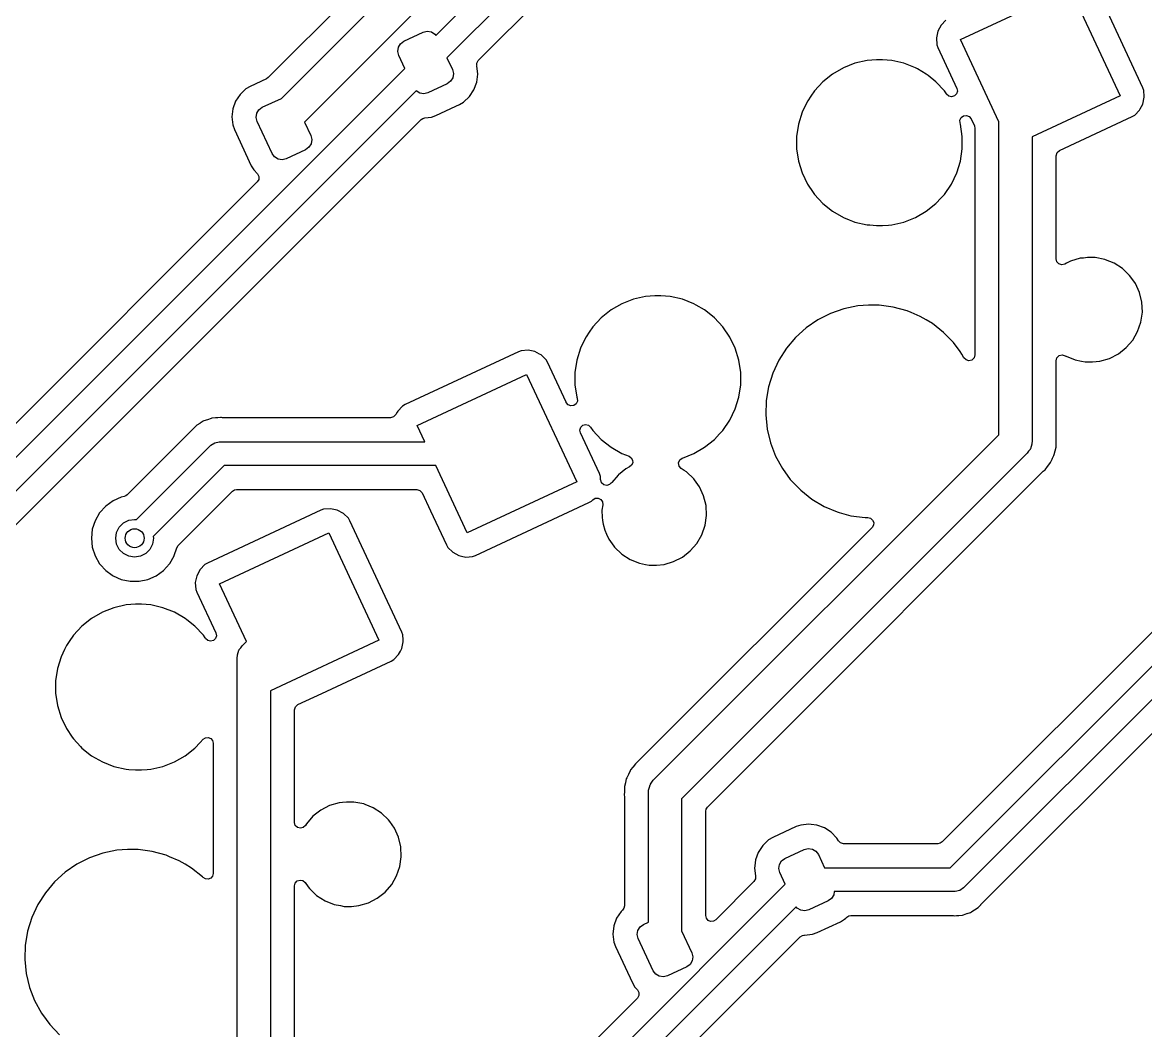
# Model space of a CAD drawing. Extents: x 15 to 269, y -160 to -43.
# Drawn here: x 173.06 to 196.79, y -102.58 to -81.28 of the extents above; entities that cross this region are included whole.
import ezdxf

# ---------------------------------------------------------------- set-up
doc = ezdxf.new("R2010")
doc.units = 0
doc.layers.add('BLACK', color=7, linetype='CONTINUOUS')

msp = doc.modelspace()

# ---------------------------------------------------------------- linework, layer by layer
at = {"layer": 'BLACK', "linetype": 'CONTINUOUS'}
for p, q in [((181.794, -81.5548), (191.11, -72.2389)), ((191.39, -72.6657), (182.027, -82.0294)), ((184.765, -75.9309), (178.25, -82.4465)), ((178.53, -82.885), (185.31, -76.1052)), ((185.907, -76.4976), (179.018, -83.3867)), ((182.69, -82.085), (186.095, -78.68)), ((196.729, -82.6594), (195.631, -80.3054)), ((192.88, -81.6421), (195.191, -80.5644)), ((195.191, -80.5644), (196.247, -82.8302)), ((192.466, -81.3375), (192.397, -81.4664)), ((192.569, -81.2333), (192.466, -81.3375)), ((181.118, -81.6782), (181.526, -81.488)), ((181.526, -81.488), (181.611, -81.4672)), ((181.611, -81.4672), (181.698, -81.4805)), ((181.698, -81.4805), (181.773, -81.526)), ((181.773, -81.526), (181.794, -81.5548)), ((192.397, -81.4664), (192.367, -81.6095)), ((192.367, -81.6095), (192.379, -81.7553)), ((180.988, -81.8919), (181.002, -81.8052)), ((181.002, -81.8052), (181.047, -81.7301)), ((181.047, -81.7301), (181.118, -81.6782)), ((192.379, -81.7553), (192.398, -81.8129)), ((192.398, -81.8129), (192.8, -82.6745)), ((193.69, -83.3795), (192.88, -81.6421)), ((181.009, -81.9772), (180.988, -81.8919)), ((181.138, -82.2539), (181.009, -81.9772)), ((182.027, -82.0294), (182.142, -82.2766)), ((182.657, -82.1449), (182.69, -82.085)), ((190.903, -82.0852), (190.648, -82.1435)), ((191.1, -82.0705), (190.903, -82.0852)), ((191.231, -82.0705), (191.1, -82.0705)), ((191.1, -82.0705), (191.1, -82.0705)), ((191.427, -82.0852), (191.231, -82.0705)), ((191.231, -82.0705), (191.231, -82.0705)), ((191.682, -82.1435), (191.427, -82.0852)), ((169.958, -93.4341), (181.138, -82.2539)), ((182.142, -82.2766), (182.163, -82.3619)), ((182.655, -82.1879), (182.659, -82.1874)), ((182.657, -82.2014), (182.655, -82.1879)), ((182.659, -82.1874), (182.657, -82.1449)), ((182.677, -82.3717), (182.657, -82.2014)), ((182.657, -82.2014), (182.657, -82.2014)), ((190.403, -82.2394), (190.176, -82.3706)), ((190.648, -82.1435), (190.403, -82.2394)), ((191.927, -82.2394), (191.682, -82.1435)), ((191.966, -82.2619), (191.927, -82.2394)), ((191.927, -82.2394), (191.927, -82.2394)), ((191.927, -82.2394), (191.927, -82.2394)), ((192.154, -82.3706), (191.966, -82.2619)), ((178.214, -82.4712), (177.868, -82.6326)), ((178.25, -82.4465), (178.214, -82.4712)), ((182.104, -82.5237), (182.033, -82.5756)), ((182.149, -82.4486), (182.104, -82.5237)), ((182.163, -82.3619), (182.149, -82.4486)), ((182.598, -82.7031), (182.657, -82.542)), ((182.657, -82.542), (182.677, -82.3717)), ((189.971, -82.5342), (189.793, -82.7265)), ((190.176, -82.3706), (189.971, -82.5342)), ((192.194, -82.4029), (192.154, -82.3706)), ((192.359, -82.5342), (192.194, -82.4029)), ((192.537, -82.7265), (192.359, -82.5342)), ((192.359, -82.5342), (192.359, -82.5342)), ((192.359, -82.5342), (192.359, -82.5342)), ((181.375, -82.7239), (170.239, -93.8608)), ((177.657, -82.8021), (177.562, -82.9453)), ((177.781, -82.6844), (177.657, -82.8021)), ((177.868, -82.6326), (177.781, -82.6844)), ((181.378, -82.7277), (181.375, -82.7239)), ((181.453, -82.7733), (181.378, -82.7277)), ((181.54, -82.7866), (181.453, -82.7733)), ((181.625, -82.7658), (181.54, -82.7866)), ((182.033, -82.5756), (181.625, -82.7658)), ((182.504, -82.8464), (182.598, -82.7031)), ((189.793, -82.7265), (189.717, -82.8372)), ((192.582, -82.7925), (192.537, -82.7265)), ((192.537, -82.7265), (192.537, -82.7265)), ((192.537, -82.7265), (192.537, -82.7265)), ((192.585, -82.7968), (192.582, -82.7925)), ((192.631, -82.8372), (192.585, -82.7968)), ((192.793, -82.7925), (192.749, -82.8347)), ((192.812, -82.7344), (192.793, -82.7925)), ((192.8, -82.6745), (192.812, -82.7344)), ((196.749, -82.717), (196.729, -82.6594)), ((196.759, -82.8464), (196.749, -82.717)), ((177.562, -82.9453), (177.504, -83.1064)), ((178.127, -83.0728), (178.53, -82.885)), ((182.215, -83.0517), (182.292, -83.0158)), ((182.292, -83.0158), (182.293, -83.0152)), ((182.293, -83.0152), (182.379, -82.964)), ((182.379, -82.964), (182.504, -82.8464)), ((189.644, -82.9453), (189.531, -83.1796)), ((189.645, -82.9433), (189.644, -82.9453)), ((189.65, -82.9355), (189.645, -82.9433)), ((189.717, -82.8372), (189.65, -82.9355)), ((192.69, -82.8509), (192.631, -82.8372)), ((192.749, -82.8347), (192.69, -82.8509)), ((196.247, -82.8302), (194.39, -83.6963)), ((196.676, -83.1064), (196.73, -83.0059)), ((196.73, -83.0059), (196.76, -82.8628)), ((196.76, -82.8628), (196.759, -82.8464)), ((177.504, -83.1064), (177.484, -83.2768)), ((177.484, -83.2768), (177.504, -83.4471)), ((177.998, -83.2866), (178.011, -83.1998)), ((178.011, -83.1998), (178.057, -83.1247)), ((178.057, -83.1247), (178.127, -83.0728)), ((181.7, -83.2804), (181.796, -83.2473)), ((181.796, -83.2473), (182.215, -83.0517)), ((189.531, -83.1796), (189.454, -83.4303)), ((192.893, -83.289), (192.943, -83.2534)), ((192.943, -83.2534), (193.004, -83.2462)), ((193.004, -83.2462), (193.061, -83.2692)), ((193.061, -83.2692), (193.1, -83.3167)), ((195.407, -83.7833), (196.506, -83.2705)), ((196.506, -83.2705), (196.559, -83.239)), ((196.559, -83.239), (196.661, -83.1348)), ((196.661, -83.1348), (196.676, -83.1064)), ((172.638, -92.18), (181.486, -83.3324)), ((177.504, -83.4471), (177.537, -83.5425)), ((178.018, -83.3718), (177.998, -83.2866)), ((178.335, -84.0516), (178.018, -83.3718)), ((179.018, -83.3867), (179.151, -83.6712)), ((181.486, -83.3324), (181.52, -83.3085)), ((181.52, -83.3085), (181.559, -83.2969)), ((181.559, -83.2969), (181.7, -83.2804)), ((189.454, -83.4303), (189.415, -83.6898)), ((192.866, -83.3443), (192.893, -83.289)), ((192.869, -83.4057), (192.866, -83.3443)), ((192.876, -83.4303), (192.869, -83.4057)), ((192.916, -83.6898), (192.876, -83.4303)), ((193.1, -83.3167), (193.17, -83.4673)), ((193.17, -83.4673), (193.181, -83.5197)), ((193.69, -89.9917), (193.69, -83.3795)), ((177.537, -83.5425), (177.895, -84.3108)), ((179.151, -83.6712), (179.172, -83.7565)), ((189.415, -83.6898), (189.415, -83.9521)), ((192.916, -83.9521), (192.916, -83.6898)), ((193.181, -83.5197), (193.181, -88.3067)), ((194.39, -83.6963), (194.39, -90.1367)), ((179.042, -83.9702), (178.634, -84.1604)), ((179.113, -83.9183), (179.042, -83.9702)), ((179.159, -83.8433), (179.113, -83.9183)), ((179.172, -83.7565), (179.159, -83.8433)), ((189.415, -83.9521), (189.454, -84.2116)), ((192.876, -84.2116), (192.916, -83.9521)), ((194.918, -84.0327), (194.97, -83.9869)), ((194.97, -83.9869), (195.407, -83.7833)), ((178.387, -84.1224), (178.335, -84.0516)), ((178.462, -84.1679), (178.387, -84.1224)), ((178.549, -84.1813), (178.462, -84.1679)), ((178.634, -84.1604), (178.549, -84.1813)), ((189.454, -84.2116), (189.531, -84.4623)), ((192.799, -84.4623), (192.876, -84.2116)), ((194.898, -84.0993), (194.918, -84.0327)), ((194.898, -86.2778), (194.898, -84.0993)), ((177.895, -84.3108), (177.947, -84.3975)), ((177.947, -84.3975), (178.024, -84.479)), ((189.531, -84.4623), (189.645, -84.6987)), ((192.685, -84.6987), (192.799, -84.4623)), ((178.021, -84.6517), (169.784, -92.8892)), ((178.053, -84.5973), (178.021, -84.6517)), ((178.024, -84.479), (178.054, -84.5343)), ((178.054, -84.5343), (178.053, -84.5973)), ((189.645, -84.6987), (189.766, -84.8762)), ((192.537, -84.9154), (192.685, -84.6987)), ((189.766, -84.8762), (189.793, -84.9154)), ((189.793, -84.9154), (189.971, -85.1078)), ((192.468, -84.9902), (192.537, -84.9154)), ((192.537, -84.9154), (192.537, -84.9154)), ((192.537, -84.9154), (192.537, -84.9154)), ((189.971, -85.1078), (189.971, -85.1078)), ((189.971, -85.1078), (190.176, -85.2713)), ((192.154, -85.2713), (192.359, -85.1078)), ((192.359, -85.1078), (192.468, -84.9902)), ((190.176, -85.2713), (190.403, -85.4025)), ((190.403, -85.4025), (190.528, -85.4513)), ((191.682, -85.4984), (191.927, -85.4025)), ((191.927, -85.4025), (192.154, -85.2713)), ((190.528, -85.4513), (190.593, -85.4769)), ((190.593, -85.4769), (190.648, -85.4984)), ((190.648, -85.4984), (190.903, -85.5568)), ((190.903, -85.5568), (190.959, -85.561)), ((190.959, -85.561), (191.1, -85.5715)), ((191.1, -85.5715), (191.1, -85.5715)), ((191.1, -85.5715), (191.231, -85.5715)), ((191.231, -85.5715), (191.353, -85.5623)), ((191.231, -85.5715), (191.231, -85.5715)), ((191.353, -85.5623), (191.427, -85.5568)), ((191.427, -85.5568), (191.682, -85.4984)), ((194.914, -86.3385), (194.898, -86.2778)), ((194.958, -86.3837), (194.914, -86.3385)), ((195.203, -86.3244), (195.12, -86.3671)), ((195.405, -86.2651), (195.203, -86.3244)), ((195.474, -86.2585), (195.405, -86.2651)), ((195.561, -86.2502), (195.474, -86.2585)), ((195.719, -86.2502), (195.561, -86.2502)), ((195.926, -86.29), (195.719, -86.2502)), ((195.719, -86.2502), (195.719, -86.2502)), ((195.94, -86.2958), (195.926, -86.29)), ((195.926, -86.29), (195.926, -86.29)), ((195.926, -86.29), (195.926, -86.29)), ((196.121, -86.3681), (195.94, -86.2958)), ((195.018, -86.4017), (194.958, -86.3837)), ((195.079, -86.388), (195.018, -86.4017)), ((195.082, -86.3867), (195.079, -86.388)), ((195.12, -86.3671), (195.082, -86.3867)), ((196.298, -86.4819), (196.121, -86.3681)), ((196.45, -86.627), (196.298, -86.4819)), ((196.298, -86.4819), (196.298, -86.4819)), ((196.298, -86.4819), (196.298, -86.4819)), ((196.478, -86.6664), (196.45, -86.627)), ((196.572, -86.7983), (196.478, -86.6664)), ((196.659, -86.9897), (196.572, -86.7983)), ((196.572, -86.7983), (196.572, -86.7983)), ((196.572, -86.7983), (196.572, -86.7983)), ((186.222, -87.0708), (185.966, -87.1292)), ((186.418, -87.0561), (186.222, -87.0708)), ((186.549, -87.0561), (186.418, -87.0561)), ((186.418, -87.0561), (186.418, -87.0561)), ((186.745, -87.0708), (186.549, -87.0561)), ((186.549, -87.0561), (186.549, -87.0561)), ((187.001, -87.1292), (186.745, -87.0708)), ((196.709, -87.1941), (196.659, -86.9897)), ((185.722, -87.225), (185.495, -87.3562)), ((185.966, -87.1292), (185.722, -87.225)), ((187.245, -87.225), (187.001, -87.1292)), ((187.295, -87.2541), (187.245, -87.225)), ((187.245, -87.225), (187.245, -87.225)), ((187.245, -87.225), (187.245, -87.225)), ((187.472, -87.3562), (187.295, -87.2541)), ((190.71, -87.2691), (190.416, -87.329)), ((190.935, -87.2541), (190.71, -87.2691)), ((191.16, -87.2541), (190.935, -87.2541)), ((190.935, -87.2541), (190.935, -87.2541)), ((191.458, -87.2941), (191.16, -87.2541)), ((191.748, -87.3735), (191.458, -87.2941)), ((191.458, -87.2941), (191.458, -87.2941)), ((191.458, -87.2941), (191.458, -87.2941)), ((192.661, -99.1421), (204.508, -87.295)), ((196.719, -87.4042), (196.709, -87.1941)), ((185.289, -87.5198), (185.111, -87.7121)), ((185.495, -87.3562), (185.289, -87.5198)), ((187.495, -87.3741), (187.472, -87.3562)), ((187.677, -87.5198), (187.495, -87.3741)), ((187.856, -87.7121), (187.677, -87.5198)), ((187.677, -87.5198), (187.677, -87.5198)), ((187.677, -87.5198), (187.677, -87.5198)), ((190.132, -87.4275), (189.864, -87.563)), ((190.416, -87.329), (190.132, -87.4275)), ((191.835, -87.4104), (191.748, -87.3735)), ((192.024, -87.4908), (191.835, -87.4104)), ((192.149, -87.5644), (192.024, -87.4908)), ((196.689, -87.6124), (196.719, -87.4042)), ((185.111, -87.7121), (185.032, -87.8275)), ((188.004, -87.9289), (187.856, -87.7121)), ((187.856, -87.7121), (187.856, -87.7121)), ((187.856, -87.7121), (187.856, -87.7121)), ((189.616, -87.7331), (189.393, -87.9347)), ((189.864, -87.563), (189.616, -87.7331)), ((192.283, -87.6439), (192.149, -87.5644)), ((192.518, -87.8292), (192.283, -87.6439)), ((204.741, -87.7696), (192.942, -99.5688)), ((196.62, -87.8112), (196.689, -87.6124)), ((184.963, -87.9289), (184.849, -88.1653)), ((184.968, -87.9216), (184.963, -87.9289)), ((185.032, -87.8275), (184.968, -87.9216)), ((188.117, -88.1653), (188.004, -87.9289)), ((189.393, -87.9347), (189.199, -88.1641)), ((192.519, -87.8302), (192.518, -87.8292)), ((192.728, -88.0462), (192.519, -87.8302)), ((196.377, -88.1523), (196.515, -87.9933)), ((196.515, -87.9933), (196.62, -87.8112)), ((183.541, -88.2383), (181.142, -89.3571)), ((183.599, -88.2186), (183.541, -88.2383)), ((183.745, -88.207), (183.599, -88.2186)), ((183.888, -88.237), (183.745, -88.207)), ((183.983, -88.2881), (183.888, -88.237)), ((183.888, -88.237), (183.888, -88.237)), ((183.888, -88.237), (183.888, -88.237)), ((184.849, -88.1653), (184.772, -88.416)), ((188.195, -88.416), (188.117, -88.1653)), ((189.199, -88.1641), (189.037, -88.4174)), ((192.867, -88.2352), (192.728, -88.0462)), ((192.906, -88.2881), (192.867, -88.2352)), ((196.212, -88.2823), (196.377, -88.1523)), ((184.017, -88.306), (183.983, -88.2881)), ((184.118, -88.406), (184.017, -88.306)), ((184.121, -88.4086), (184.118, -88.406)), ((184.152, -88.4607), (184.121, -88.4086)), ((184.545, -89.3022), (184.152, -88.4607)), ((184.772, -88.416), (184.733, -88.6754)), ((188.234, -88.6754), (188.195, -88.416)), ((189.037, -88.4174), (188.911, -88.69)), ((192.949, -88.3663), (192.906, -88.2881)), ((192.994, -88.4129), (192.949, -88.3663)), ((193.056, -88.4307), (192.994, -88.4129)), ((193.119, -88.4146), (193.056, -88.4307)), ((193.165, -88.3691), (193.119, -88.4146)), ((193.181, -88.3067), (193.165, -88.3691)), ((193.31, -99.9193), (204.822, -88.4076)), ((194.898, -88.4281), (194.916, -88.3648)), ((194.898, -90.0433), (194.898, -88.4281)), ((194.916, -88.3648), (194.963, -88.3193)), ((194.963, -88.3193), (195.027, -88.3042)), ((195.027, -88.3042), (195.09, -88.3238)), ((195.09, -88.3238), (195.106, -88.3341)), ((195.106, -88.3341), (195.107, -88.335)), ((195.107, -88.335), (195.302, -88.4131)), ((195.302, -88.4131), (195.431, -88.438)), ((195.431, -88.438), (195.509, -88.453)), ((195.509, -88.453), (195.509, -88.453)), ((195.509, -88.453), (195.666, -88.453)), ((195.666, -88.453), (195.823, -88.438)), ((195.666, -88.453), (195.666, -88.453)), ((195.823, -88.438), (196.025, -88.3787)), ((196.025, -88.3787), (196.212, -88.2823)), ((181.401, -89.7974), (183.712, -88.7197)), ((183.712, -88.7197), (184.769, -90.9855)), ((184.733, -88.6754), (184.733, -88.9378)), ((188.234, -88.9378), (188.234, -88.6754)), ((188.911, -88.69), (188.822, -88.977)), ((184.733, -88.9378), (184.772, -89.1972)), ((188.195, -89.1972), (188.234, -88.9378)), ((184.772, -89.1972), (184.78, -89.2219)), ((188.117, -89.4479), (188.195, -89.1972)), ((188.822, -88.977), (188.773, -89.2658)), ((181.09, -89.3886), (180.987, -89.4928)), ((181.142, -89.3571), (181.09, -89.3886)), ((184.549, -89.3109), (184.545, -89.3022)), ((184.588, -89.3584), (184.549, -89.3109)), ((184.645, -89.3814), (184.588, -89.3584)), ((184.706, -89.3742), (184.645, -89.3814)), ((184.756, -89.3386), (184.706, -89.3742)), ((184.783, -89.2833), (184.756, -89.3386)), ((184.78, -89.2219), (184.783, -89.2833)), ((188.004, -89.6843), (188.117, -89.4479)), ((188.772, -89.2733), (188.762, -89.5694)), ((188.773, -89.2658), (188.772, -89.2733)), ((176.968, -89.6755), (176.895, -89.6997)), ((176.971, -89.6743), (176.968, -89.6755)), ((177.044, -89.6479), (176.971, -89.6743)), ((177.063, -89.6436), (177.044, -89.6479)), ((177.14, -89.6369), (177.063, -89.6436)), ((177.143, -89.6366), (177.14, -89.6369)), ((177.174, -89.6329), (177.143, -89.6366)), ((177.18, -89.6329), (177.174, -89.6329)), ((177.191, -89.6325), (177.18, -89.6329)), ((177.241, -89.6281), (177.191, -89.6325)), ((177.246, -89.6289), (177.241, -89.6281)), ((177.241, -89.6281), (177.241, -89.6281)), ((177.265, -89.6316), (177.246, -89.6289)), ((177.283, -89.6329), (177.265, -89.6316)), ((180.838, -89.6329), (177.283, -89.6329)), ((180.902, -89.6153), (180.838, -89.6329)), ((180.947, -89.5675), (180.902, -89.6153)), ((180.973, -89.5189), (180.947, -89.5675)), ((180.987, -89.4928), (180.973, -89.5189)), ((187.856, -89.9011), (188.004, -89.6843)), ((188.762, -89.5694), (188.762, -89.5736)), ((188.762, -89.5736), (188.792, -89.8726)), ((176.673, -89.8642), (175.273, -91.2641)), ((176.676, -89.8616), (176.673, -89.8642)), ((176.728, -89.8056), (176.676, -89.8616)), ((176.744, -89.793), (176.728, -89.8056)), ((176.809, -89.7526), (176.744, -89.793)), ((176.812, -89.7507), (176.809, -89.7526)), ((176.877, -89.7084), (176.812, -89.7507)), ((176.895, -89.6997), (176.877, -89.7084)), ((181.561, -90.1414), (181.401, -89.7974)), ((184.837, -89.8932), (184.855, -89.8351)), ((184.848, -89.953), (184.837, -89.8932)), ((184.855, -89.8351), (184.899, -89.7929)), ((184.899, -89.7929), (184.958, -89.7767)), ((184.958, -89.7767), (185.017, -89.7904)), ((185.017, -89.7904), (185.063, -89.8308)), ((185.063, -89.8308), (185.111, -89.9011)), ((185.111, -89.9011), (185.289, -90.0934)), ((187.786, -89.9761), (187.856, -89.9011)), ((187.856, -89.9011), (187.856, -89.9011)), ((187.856, -89.9011), (187.856, -89.9011)), ((188.792, -89.8726), (188.861, -90.1649)), ((201.384, -89.7001), (192.487, -98.5972)), ((177.042, -90.2146), (177.123, -90.1605)), ((177.123, -90.1605), (177.219, -90.1414)), ((177.123, -90.1605), (177.123, -90.1605)), ((177.219, -90.1414), (177.219, -90.1414)), ((177.219, -90.1414), (181.561, -90.1414)), ((185.25, -90.8147), (184.848, -89.953)), ((185.289, -90.0934), (185.289, -90.0934)), ((185.289, -90.0934), (185.495, -90.257)), ((186.388, -97.2935), (193.69, -89.9917)), ((187.472, -90.257), (187.677, -90.0934)), ((187.677, -90.0934), (187.786, -89.9761)), ((194.39, -90.1367), (194.387, -90.1727)), ((194.901, -90.0666), (194.898, -90.0433)), ((194.898, -90.15), (194.899, -90.1466)), ((194.898, -90.2301), (194.898, -90.15)), ((194.899, -90.1167), (194.901, -90.0666)), ((194.899, -90.1466), (194.899, -90.1167)), ((194.901, -90.0666), (194.901, -90.0666)), ((194.901, -90.0666), (194.901, -90.0666)), ((175.47, -91.7863), (177.042, -90.2147)), ((177.042, -90.2147), (177.042, -90.2146)), ((185.495, -90.257), (185.722, -90.3882)), ((185.722, -90.3882), (185.875, -90.4483)), ((194.287, -90.3842), (186.986, -97.686)), ((187.001, -90.484), (187.245, -90.3882)), ((187.245, -90.3882), (187.472, -90.257)), ((188.861, -90.1649), (188.969, -90.4453)), ((194.317, -90.3431), (194.287, -90.3842)), ((194.348, -90.3033), (194.317, -90.3431)), ((194.35, -90.2963), (194.348, -90.3033)), ((194.354, -90.2904), (194.35, -90.2963)), ((194.369, -90.242), (194.354, -90.2904)), ((194.385, -90.1943), (194.369, -90.242)), ((194.386, -90.1842), (194.385, -90.1943)), ((194.387, -90.18), (194.386, -90.1842)), ((194.387, -90.1727), (194.387, -90.18)), ((194.858, -90.4124), (194.876, -90.3342)), ((194.876, -90.331), (194.896, -90.2533)), ((194.876, -90.3342), (194.876, -90.331)), ((194.896, -90.2532), (194.898, -90.2301)), ((194.896, -90.2533), (194.896, -90.2532)), ((194.896, -90.2533), (194.896, -90.2533)), ((185.875, -90.4483), (185.921, -90.4803)), ((185.921, -90.4803), (185.949, -90.5294)), ((185.952, -90.5857), (185.929, -90.6374)), ((185.949, -90.5294), (185.952, -90.5857)), ((186.922, -90.5875), (186.947, -90.5249)), ((186.934, -90.6537), (186.922, -90.5875)), ((186.947, -90.5249), (187, -90.4843)), ((187, -90.4843), (187.001, -90.484)), ((187.001, -90.484), (187.001, -90.484)), ((188.969, -90.4453), (189.114, -90.7088)), ((194.717, -90.6642), (194.768, -90.6018)), ((194.768, -90.6017), (194.78, -90.5819)), ((194.768, -90.6018), (194.768, -90.6017)), ((194.768, -90.6018), (194.768, -90.6018)), ((194.78, -90.5819), (194.814, -90.5092)), ((194.78, -90.5819), (194.78, -90.5819)), ((194.78, -90.5819), (194.78, -90.5819)), ((194.814, -90.5092), (194.815, -90.5062)), ((194.815, -90.5062), (194.823, -90.4906)), ((194.823, -90.4906), (194.851, -90.4345)), ((194.851, -90.4344), (194.858, -90.4125)), ((194.851, -90.4345), (194.851, -90.4344)), ((194.851, -90.4345), (194.851, -90.4345)), ((194.858, -90.4125), (194.858, -90.4124)), ((194.858, -90.4124), (194.858, -90.4124)), ((177.322, -90.6414), (175.824, -92.1399)), ((181.795, -90.6414), (177.322, -90.6414)), ((182.457, -92.0631), (181.795, -90.6414)), ((185.27, -90.8723), (185.25, -90.8147)), ((185.275, -90.9434), (185.27, -90.8723)), ((185.642, -90.8446), (185.509, -90.9986)), ((185.649, -90.8395), (185.642, -90.8446)), ((185.808, -90.7146), (185.649, -90.8395)), ((185.887, -90.6739), (185.808, -90.7146)), ((185.929, -90.6374), (185.887, -90.6739)), ((186.978, -90.7041), (186.934, -90.6537)), ((187.041, -90.7446), (186.978, -90.7041)), ((187.09, -90.7757), (187.041, -90.7446)), ((187.242, -90.9208), (187.09, -90.7757)), ((188.707, -96.684), (194.619, -90.772)), ((189.114, -90.7088), (189.281, -90.9352)), ((194.619, -90.772), (194.626, -90.7652)), ((194.626, -90.7652), (194.667, -90.7305)), ((194.667, -90.7305), (194.715, -90.6667)), ((194.715, -90.6667), (194.717, -90.6642)), ((184.769, -90.9855), (182.457, -92.0631)), ((185.276, -90.9478), (185.275, -90.9434)), ((185.296, -91.0066), (185.276, -90.9478)), ((185.342, -91.0482), (185.296, -91.0066)), ((185.403, -91.0619), (185.342, -91.0482)), ((185.463, -91.0444), (185.403, -91.0619)), ((185.495, -91.0113), (185.463, -91.0444)), ((185.497, -91.0125), (185.495, -91.0113)), ((185.509, -90.9986), (185.497, -91.0125)), ((187.257, -90.9424), (187.242, -90.9208)), ((187.364, -91.0921), (187.257, -90.9424)), ((187.451, -91.2835), (187.364, -91.0921)), ((187.364, -91.0921), (187.364, -91.0921)), ((187.364, -91.0921), (187.364, -91.0921)), ((189.281, -90.9352), (189.292, -90.9507)), ((189.292, -90.9507), (189.501, -91.1667)), ((175.148, -91.3112), (174.973, -91.3889)), ((175.211, -91.2977), (175.148, -91.3112)), ((175.245, -91.2854), (175.211, -91.2977)), ((175.273, -91.2641), (175.245, -91.2854)), ((176.35, -92.3329), (177.496, -91.1862)), ((177.496, -91.1862), (177.537, -91.1594)), ((177.537, -91.1594), (177.584, -91.1499)), ((177.584, -91.1499), (181.392, -91.1499)), ((181.392, -91.1499), (181.458, -91.1693)), ((181.458, -91.1693), (181.504, -91.2215)), ((181.504, -91.2215), (181.681, -91.6003)), ((185.107, -91.3665), (185.16, -91.3347)), ((185.16, -91.3347), (185.221, -91.3322)), ((185.221, -91.3322), (185.276, -91.3595)), ((187.501, -91.4879), (187.451, -91.2835)), ((189.501, -91.1667), (189.737, -91.353)), ((174.819, -91.5011), (174.691, -91.6431)), ((174.973, -91.3889), (174.819, -91.5011)), ((179.423, -91.5672), (179.365, -91.5869)), ((179.569, -91.5556), (179.423, -91.5672)), ((179.712, -91.5856), (179.569, -91.5556)), ((182.628, -92.5446), (185.028, -91.4258)), ((185.028, -91.4258), (185.08, -91.3943)), ((185.08, -91.3943), (185.107, -91.3665)), ((185.276, -91.3595), (185.312, -91.4099)), ((185.318, -91.4711), (185.301, -91.5876)), ((185.312, -91.4099), (185.318, -91.4711)), ((187.511, -91.698), (187.501, -91.4879)), ((189.737, -91.353), (189.995, -91.5061)), ((189.995, -91.5061), (190.272, -91.6234)), ((174.595, -91.8084), (174.536, -91.9901)), ((174.691, -91.6431), (174.595, -91.8084)), ((175.195, -91.8564), (175.306, -91.7996)), ((175.306, -91.7996), (175.43, -91.78)), ((175.43, -91.78), (175.47, -91.7863)), ((179.365, -91.5869), (176.966, -92.7057)), ((179.841, -91.6546), (179.712, -91.5856)), ((179.712, -91.5856), (179.712, -91.5856)), ((179.712, -91.5856), (179.712, -91.5856)), ((179.945, -91.7572), (179.841, -91.6546)), ((179.976, -91.8093), (179.945, -91.7572)), ((181.074, -94.1633), (179.976, -91.8093)), ((181.681, -91.6003), (182.017, -92.3221)), ((185.301, -91.5876), (185.301, -91.5927)), ((185.301, -91.5927), (185.307, -91.7324)), ((185.307, -91.7324), (185.311, -91.8028)), ((185.311, -91.8028), (185.33, -91.8823)), ((187.481, -91.9062), (187.511, -91.698)), ((190.272, -91.6234), (190.272, -91.6234)), ((190.272, -91.6234), (190.272, -91.6234)), ((190.272, -91.6234), (190.311, -91.634)), ((190.311, -91.634), (190.562, -91.7028)), ((190.562, -91.7028), (190.86, -91.7429)), ((190.86, -91.7429), (190.86, -91.7429)), ((190.86, -91.7429), (190.92, -91.7429)), ((190.92, -91.7429), (190.977, -91.7564)), ((190.977, -91.7564), (191.021, -91.794)), ((191.021, -91.794), (191.043, -91.8475)), ((174.536, -91.9901), (174.516, -92.18)), ((175.03, -92.18), (175.05, -92.0564)), ((175.05, -92.0564), (175.106, -91.9449)), ((175.106, -91.9449), (175.195, -91.8564)), ((185.33, -91.8823), (185.36, -92.0072)), ((185.36, -92.0072), (185.399, -92.0911)), ((191.008, -91.9545), (186.057, -96.9057)), ((187.412, -92.105), (187.481, -91.9062)), ((191.038, -91.9052), (191.008, -91.9545)), ((191.043, -91.8475), (191.038, -91.9052)), ((174.516, -92.18), (174.536, -92.3699)), ((175.05, -92.3036), (175.03, -92.18)), ((175.83, -92.18), (175.81, -92.3036)), ((175.824, -92.1399), (175.83, -92.18)), ((177.225, -93.146), (179.536, -92.0683)), ((179.536, -92.0683), (180.592, -94.3341)), ((185.399, -92.0911), (185.448, -92.1986)), ((185.448, -92.1986), (185.553, -92.3464)), ((187.169, -92.4461), (187.307, -92.2871)), ((187.307, -92.2871), (187.412, -92.105)), ((174.536, -92.3699), (174.595, -92.5516)), ((175.106, -92.4151), (175.05, -92.3036)), ((175.195, -92.5036), (175.106, -92.4151)), ((175.306, -92.5604), (175.195, -92.5036)), ((175.665, -92.5036), (175.554, -92.5604)), ((175.754, -92.4151), (175.665, -92.5036)), ((175.81, -92.3036), (175.754, -92.4151)), ((176.266, -92.5459), (176.32, -92.3823)), ((176.32, -92.3823), (176.35, -92.3329)), ((182.017, -92.3221), (182.049, -92.3743)), ((182.049, -92.3743), (182.153, -92.4768)), ((182.153, -92.4768), (182.282, -92.5459)), ((185.553, -92.3464), (185.57, -92.3699)), ((185.57, -92.3699), (185.722, -92.5151)), ((185.722, -92.5151), (185.722, -92.5151)), ((185.722, -92.5151), (185.722, -92.5151)), ((185.722, -92.5151), (185.899, -92.6288)), ((187.004, -92.5761), (187.169, -92.4461)), ((174.595, -92.5516), (174.691, -92.7169)), ((174.691, -92.7169), (174.704, -92.7318)), ((174.704, -92.7318), (174.819, -92.8589)), ((175.43, -92.58), (175.306, -92.5604)), ((175.554, -92.5604), (175.43, -92.58)), ((176.041, -92.8589), (176.169, -92.7169)), ((176.169, -92.7169), (176.17, -92.7146)), ((176.17, -92.7146), (176.265, -92.5516)), ((176.265, -92.5516), (176.266, -92.5459)), ((176.914, -92.7372), (176.811, -92.8414)), ((176.966, -92.7057), (176.914, -92.7372)), ((182.282, -92.5459), (182.334, -92.5568)), ((182.334, -92.5568), (182.425, -92.5758)), ((182.425, -92.5758), (182.571, -92.5643)), ((182.425, -92.5758), (182.425, -92.5758)), ((182.425, -92.5758), (182.425, -92.5758)), ((182.571, -92.5643), (182.628, -92.5446)), ((185.899, -92.6288), (185.899, -92.6288)), ((185.899, -92.6288), (186.094, -92.7069)), ((186.094, -92.7069), (186.223, -92.7318)), ((186.223, -92.7318), (186.301, -92.7468)), ((186.301, -92.7468), (186.301, -92.7468)), ((186.301, -92.7468), (186.458, -92.7468)), ((186.458, -92.7468), (186.615, -92.7318)), ((186.458, -92.7468), (186.458, -92.7468)), ((186.615, -92.7318), (186.817, -92.6725)), ((186.817, -92.6725), (187.004, -92.5761)), ((174.819, -92.8589), (174.954, -92.9574)), ((174.954, -92.9574), (174.973, -92.9711)), ((174.973, -92.9711), (175.148, -93.0488)), ((175.712, -93.0488), (175.887, -92.9711)), ((175.887, -92.9711), (176.041, -92.8589)), ((176.742, -92.9703), (176.712, -93.1134)), ((176.811, -92.8414), (176.742, -92.9703)), ((175.148, -93.0488), (175.335, -93.0885)), ((175.335, -93.0885), (175.335, -93.0885)), ((175.335, -93.0885), (175.525, -93.0885)), ((175.525, -93.0885), (175.712, -93.0488)), ((175.525, -93.0885), (175.525, -93.0885)), ((175.712, -93.0488), (175.712, -93.0488)), ((175.712, -93.0488), (175.712, -93.0488)), ((176.712, -93.1134), (176.724, -93.2592)), ((177.792, -94.3619), (177.225, -93.146)), ((176.724, -93.2592), (176.743, -93.3168)), ((176.743, -93.3168), (177.145, -94.1784)), ((174.993, -93.6474), (174.748, -93.7433)), ((175.248, -93.5891), (174.993, -93.6474)), ((175.445, -93.5744), (175.248, -93.5891)), ((175.576, -93.5744), (175.445, -93.5744)), ((175.445, -93.5744), (175.445, -93.5744)), ((175.772, -93.5891), (175.576, -93.5744)), ((175.576, -93.5744), (175.576, -93.5744)), ((176.027, -93.6474), (175.772, -93.5891)), ((176.272, -93.7433), (176.027, -93.6474)), ((174.521, -93.8745), (174.316, -94.0381)), ((174.748, -93.7433), (174.521, -93.8745)), ((176.499, -93.8745), (176.272, -93.7433)), ((176.536, -93.9042), (176.499, -93.8745)), ((176.704, -94.0381), (176.536, -93.9042)), ((174.316, -94.0381), (174.138, -94.2304)), ((176.882, -94.2304), (176.704, -94.0381)), ((176.704, -94.0381), (176.704, -94.0381)), ((176.704, -94.0381), (176.704, -94.0381)), ((177.145, -94.1784), (177.157, -94.2383)), ((181.094, -94.2209), (181.074, -94.1633)), ((174.05, -94.3592), (173.993, -94.443)), ((174.138, -94.2304), (174.05, -94.3592)), ((176.92, -94.2849), (176.882, -94.2304)), ((176.882, -94.2304), (176.882, -94.2304)), ((176.882, -94.2304), (176.882, -94.2304)), ((176.93, -94.3007), (176.92, -94.2849)), ((176.976, -94.3411), (176.93, -94.3007)), ((177.035, -94.3548), (176.976, -94.3411)), ((177.094, -94.3386), (177.035, -94.3548)), ((177.138, -94.2964), (177.094, -94.3386)), ((177.157, -94.2383), (177.138, -94.2964)), ((177.701, -94.4524), (177.792, -94.3619)), ((180.592, -94.3341), (178.299, -95.4037)), ((181.075, -94.5098), (181.105, -94.3667)), ((181.102, -94.3238), (181.094, -94.2209)), ((181.105, -94.3667), (181.102, -94.3238)), ((173.951, -94.5276), (173.876, -94.6835)), ((173.99, -94.4472), (173.951, -94.5276)), ((173.993, -94.443), (173.99, -94.4472)), ((177.599, -94.6999), (177.602, -94.6639)), ((177.601, -94.6566), (177.603, -94.6524)), ((177.602, -94.6639), (177.601, -94.6566)), ((177.603, -94.6524), (177.604, -94.6423)), ((177.604, -94.6423), (177.62, -94.5946)), ((177.62, -94.5946), (177.634, -94.5462)), ((177.634, -94.5462), (177.639, -94.5403)), ((177.639, -94.5403), (177.641, -94.5333)), ((177.641, -94.5333), (177.672, -94.4935)), ((177.672, -94.4935), (177.701, -94.4524)), ((180.904, -94.7429), (181.006, -94.6387)), ((181.006, -94.6387), (181.046, -94.5639)), ((181.046, -94.5639), (181.075, -94.5098)), ((173.876, -94.6835), (173.799, -94.9343)), ((177.599, -105.006), (177.599, -94.6999)), ((179.384, -95.4588), (180.851, -94.7744)), ((180.851, -94.7744), (180.904, -94.7429)), ((173.799, -94.9343), (173.76, -95.1937)), ((173.76, -95.1937), (173.76, -95.4561)), ((173.76, -95.4561), (173.799, -95.7155)), ((178.299, -95.4037), (178.299, -105.151)), ((178.879, -95.6942), (179.384, -95.4588)), ((173.799, -95.7155), (173.876, -95.9662)), ((178.807, -95.8066), (178.827, -95.74)), ((178.807, -98.1846), (178.807, -95.8066)), ((178.827, -95.74), (178.879, -95.6942)), ((173.876, -95.9662), (173.99, -96.2026)), ((173.99, -96.2026), (174.113, -96.3835)), ((174.113, -96.3835), (174.138, -96.4194)), ((174.138, -96.4194), (174.284, -96.5767)), ((176.704, -96.6117), (176.811, -96.4964)), ((176.811, -96.4964), (176.875, -96.4269)), ((176.875, -96.4269), (176.924, -96.3946)), ((176.924, -96.3946), (176.983, -96.3884)), ((176.983, -96.3884), (177.038, -96.4099)), ((177.038, -96.4099), (177.076, -96.4542)), ((177.076, -96.4542), (177.09, -96.5113)), ((177.09, -96.5113), (177.09, -99.2617)), ((174.284, -96.5767), (174.316, -96.6117)), ((174.316, -96.6117), (174.521, -96.7753)), ((174.521, -96.7753), (174.748, -96.9064)), ((176.272, -96.9064), (176.499, -96.7753)), ((176.499, -96.7753), (176.704, -96.6117)), ((187.531, -97.8603), (188.707, -96.684)), ((174.748, -96.9064), (174.993, -97.0023)), ((174.993, -97.0023), (175.248, -97.0607)), ((175.772, -97.0607), (176.027, -97.0023)), ((176.027, -97.0023), (176.272, -96.9064)), ((185.958, -97.0135), (185.908, -97.0759)), ((185.96, -97.0109), (185.958, -97.0135)), ((186.009, -96.9471), (185.96, -97.0109)), ((186.049, -96.9125), (186.009, -96.9471)), ((186.057, -96.9057), (186.049, -96.9125)), ((175.248, -97.0607), (175.304, -97.0649)), ((175.304, -97.0649), (175.445, -97.0754)), ((175.445, -97.0754), (175.445, -97.0754)), ((175.445, -97.0754), (175.576, -97.0754)), ((175.576, -97.0754), (175.698, -97.0662)), ((175.576, -97.0754), (175.576, -97.0754)), ((175.698, -97.0662), (175.772, -97.0607)), ((185.817, -97.2652), (185.8, -97.3435)), ((185.825, -97.2432), (185.817, -97.2652)), ((185.861, -97.1715), (185.825, -97.2432)), ((185.862, -97.1685), (185.861, -97.1715)), ((185.896, -97.0958), (185.862, -97.1685)), ((185.908, -97.0759), (185.896, -97.0958)), ((185.78, -97.4244), (185.777, -97.4476)), ((185.777, -97.4476), (185.777, -97.5277)), ((185.799, -97.3467), (185.78, -97.4244)), ((185.8, -97.3435), (185.799, -97.3467)), ((186.286, -97.541), (186.289, -97.5049)), ((186.288, -97.4977), (186.29, -97.4935)), ((186.289, -97.5049), (186.288, -97.4977)), ((186.29, -97.4834), (186.307, -97.4357)), ((186.29, -97.4935), (186.29, -97.4834)), ((186.307, -97.4357), (186.321, -97.3873)), ((186.321, -97.3873), (186.325, -97.3813)), ((186.325, -97.3813), (186.328, -97.3744)), ((186.328, -97.3744), (186.359, -97.3346)), ((186.359, -97.3346), (186.388, -97.2935)), ((185.777, -97.5311), (185.775, -97.6111)), ((185.775, -97.6111), (185.777, -97.6344)), ((185.777, -97.5277), (185.777, -97.5311)), ((185.777, -97.6344), (185.777, -99.9481)), ((186.286, -100.288), (186.286, -97.541)), ((186.986, -97.686), (186.986, -100.472)), ((179.361, -97.9247), (179.195, -98.0547)), ((179.548, -97.8283), (179.361, -97.9247)), ((179.75, -97.769), (179.548, -97.8283)), ((179.819, -97.7624), (179.75, -97.769)), ((179.906, -97.7541), (179.819, -97.7624)), ((180.064, -97.7541), (179.906, -97.7541)), ((180.271, -97.7939), (180.064, -97.7541)), ((180.064, -97.7541), (180.064, -97.7541)), ((180.301, -97.8062), (180.271, -97.7939)), ((180.271, -97.7939), (180.271, -97.7939)), ((180.271, -97.7939), (180.271, -97.7939)), ((180.466, -97.872), (180.301, -97.8062)), ((180.643, -97.9858), (180.466, -97.872)), ((180.795, -98.1309), (180.643, -97.9858)), ((180.643, -97.9858), (180.643, -97.9858)), ((180.643, -97.9858), (180.643, -97.9858)), ((187.494, -97.948), (187.504, -97.9005)), ((187.494, -100.152), (187.494, -97.948)), ((187.504, -97.9005), (187.531, -97.8603)), ((178.824, -98.2466), (178.807, -98.1846)), ((179.058, -98.2137), (179.039, -98.2466)), ((179.195, -98.0547), (179.058, -98.2137)), ((180.819, -98.1646), (180.795, -98.1309)), ((180.917, -98.3023), (180.819, -98.1646)), ((189.672, -98.2186), (189.502, -98.2385)), ((189.724, -98.2247), (189.672, -98.2186)), ((189.672, -98.2186), (189.672, -98.2186)), ((189.842, -98.2385), (189.724, -98.2247)), ((178.869, -98.292), (178.824, -98.2466)), ((178.931, -98.3086), (178.869, -98.292)), ((178.993, -98.292), (178.931, -98.3086)), ((179.039, -98.2466), (178.993, -98.292)), ((181.005, -98.4936), (180.917, -98.3023)), ((180.917, -98.3023), (180.917, -98.3023)), ((180.917, -98.3023), (180.917, -98.3023)), ((189.406, -98.2717), (188.91, -98.5032)), ((189.502, -98.2385), (189.406, -98.2717)), ((190.003, -98.2972), (189.842, -98.2385)), ((190.147, -98.3914), (190.003, -98.2972)), ((190.264, -98.5161), (190.147, -98.3914)), ((181.054, -98.698), (181.005, -98.4936)), ((181.064, -98.9081), (181.054, -98.698)), ((188.698, -98.6726), (188.604, -98.8158)), ((188.823, -98.5549), (188.698, -98.6726)), ((188.91, -98.5032), (188.823, -98.5549)), ((190.298, -98.5731), (190.264, -98.5161)), ((190.344, -98.6174), (190.298, -98.5731)), ((190.405, -98.6336), (190.344, -98.6174)), ((192.399, -98.6336), (190.405, -98.6336)), ((192.447, -98.6241), (192.399, -98.6336)), ((192.487, -98.5972), (192.447, -98.6241)), ((174.477, -98.9314), (174.209, -99.067)), ((174.761, -98.8329), (174.477, -98.9314)), ((175.055, -98.773), (174.761, -98.8329)), ((175.28, -98.758), (175.055, -98.773)), ((175.505, -98.758), (175.28, -98.758)), ((175.28, -98.758), (175.28, -98.758)), ((175.803, -98.798), (175.505, -98.758)), ((176.093, -98.8774), (175.803, -98.798)), ((175.803, -98.798), (175.803, -98.798)), ((175.803, -98.798), (175.803, -98.798)), ((176.163, -98.9074), (176.093, -98.8774)), ((176.369, -98.9947), (176.163, -98.9074)), ((181.034, -99.1163), (181.064, -98.9081)), ((188.604, -98.8158), (188.546, -98.977)), ((189.169, -98.9434), (189.577, -98.7532)), ((189.577, -98.7532), (189.662, -98.7323)), ((189.662, -98.7323), (189.749, -98.7457)), ((189.749, -98.7457), (189.824, -98.7912)), ((189.824, -98.7912), (189.876, -98.862)), ((189.876, -98.862), (190.006, -99.1421)), ((174.209, -99.067), (173.961, -99.237)), ((176.494, -99.0687), (176.369, -98.9947)), ((176.628, -99.1478), (176.494, -99.0687)), ((176.864, -99.3341), (176.628, -99.1478)), ((180.965, -99.3151), (181.034, -99.1163)), ((188.531, -99.0986), (188.526, -99.1473)), ((188.526, -99.1473), (188.545, -99.3151)), ((188.546, -98.977), (188.531, -99.0986)), ((189.039, -99.1571), (189.053, -99.0703)), ((189.06, -99.2424), (189.039, -99.1571)), ((189.053, -99.0703), (189.098, -98.9953)), ((189.098, -98.9953), (189.169, -98.9434)), ((190.006, -99.1421), (192.661, -99.1421)), ((173.961, -99.237), (173.738, -99.4386)), ((176.877, -99.3479), (176.864, -99.3341)), ((176.926, -99.3791), (176.877, -99.3479)), ((176.984, -99.3844), (176.926, -99.3791)), ((177.039, -99.3625), (176.984, -99.3844)), ((177.077, -99.3184), (177.039, -99.3625)), ((177.09, -99.2617), (177.077, -99.3184)), ((178.865, -99.4199), (178.924, -99.4011)), ((178.924, -99.4011), (178.985, -99.4131)), ((178.985, -99.4131), (179.032, -99.453)), ((180.86, -99.4972), (180.965, -99.3151)), ((188.545, -99.374), (188.512, -99.434)), ((188.547, -99.3311), (188.543, -99.3316)), ((188.543, -99.3316), (188.545, -99.374)), ((188.545, -99.3151), (188.547, -99.3311)), ((189.175, -99.4896), (189.06, -99.2424)), ((173.738, -99.4386), (173.544, -99.6681)), ((178.019, -110.646), (189.175, -99.4896)), ((178.807, -99.5249), (178.823, -99.4649)), ((178.807, -105.058), (178.807, -99.5249)), ((178.823, -99.4649), (178.865, -99.4199)), ((179.032, -99.453), (179.096, -99.5426)), ((179.096, -99.5426), (179.123, -99.58)), ((179.123, -99.58), (179.275, -99.7252)), ((180.722, -99.6562), (180.86, -99.4972)), ((188.512, -99.434), (187.706, -100.24)), ((190.211, -99.6421), (190.2, -99.7138)), ((192.765, -99.6421), (190.211, -99.6421)), ((192.861, -99.623), (192.765, -99.6421)), ((192.942, -99.5688), (192.861, -99.623)), ((173.544, -99.6681), (173.382, -99.9213)), ((179.275, -99.7252), (179.275, -99.7252)), ((179.275, -99.7252), (179.275, -99.7252)), ((179.275, -99.7252), (179.452, -99.8389)), ((179.452, -99.8389), (179.452, -99.8389)), ((179.452, -99.8389), (179.647, -99.9171)), ((180.168, -99.9419), (180.37, -99.8826)), ((180.37, -99.8826), (180.557, -99.7862)), ((180.557, -99.7862), (180.722, -99.6562)), ((190.084, -99.8408), (189.676, -100.031)), ((190.155, -99.7888), (190.084, -99.8408)), ((190.2, -99.7138), (190.155, -99.7888)), ((173.382, -99.9213), (173.256, -100.194)), ((189.408, -99.9641), (178.299, -111.073)), ((179.647, -99.9171), (179.776, -99.9419)), ((179.776, -99.9419), (179.854, -99.9569)), ((179.854, -99.9569), (179.854, -99.9569)), ((179.854, -99.9569), (180.011, -99.9569)), ((180.011, -99.9569), (180.168, -99.9419)), ((180.011, -99.9569), (180.011, -99.9569)), ((185.708, -100.067), (185.613, -100.21)), ((185.728, -100.048), (185.708, -100.067)), ((185.738, -100.038), (185.728, -100.048)), ((185.767, -99.9972), (185.738, -100.038)), ((185.777, -99.9481), (185.767, -99.9972)), ((189.429, -99.9929), (189.408, -99.9641)), ((189.504, -100.038), (189.429, -99.9929)), ((189.591, -100.052), (189.504, -100.038)), ((189.676, -100.031), (189.591, -100.052)), ((192.941, -100.135), (193.012, -100.109)), ((193.012, -100.109), (193.016, -100.108)), ((193.016, -100.108), (193.088, -100.084)), ((193.088, -100.084), (193.088, -100.084)), ((193.088, -100.084), (193.089, -100.084)), ((193.089, -100.084), (193.107, -100.075)), ((193.107, -100.075), (193.119, -100.067)), ((193.119, -100.067), (193.171, -100.033)), ((193.171, -100.033), (193.174, -100.031)), ((193.174, -100.031), (193.184, -100.025)), ((193.184, -100.025), (193.239, -99.9911)), ((193.239, -99.9911), (193.24, -99.9905)), ((193.239, -99.9911), (193.239, -99.9911)), ((193.24, -99.9905), (193.255, -99.9779)), ((193.255, -99.9779), (193.256, -99.9771)), ((193.256, -99.9771), (193.308, -99.9218)), ((193.256, -99.9771), (193.256, -99.9771)), ((193.308, -99.9218), (193.31, -99.9193)), ((173.256, -100.194), (173.167, -100.481)), ((185.613, -100.21), (185.555, -100.372)), ((186.107, -100.39), (186.178, -100.338)), ((186.178, -100.338), (186.286, -100.288)), ((187.508, -100.209), (187.494, -100.152)), ((187.545, -100.253), (187.508, -100.209)), ((187.599, -100.275), (187.545, -100.253)), ((187.657, -100.27), (187.599, -100.275)), ((187.706, -100.24), (187.657, -100.27)), ((189.847, -100.512), (190.343, -100.281)), ((190.343, -100.281), (190.43, -100.229)), ((190.43, -100.229), (190.452, -100.209)), ((190.452, -100.209), (190.477, -100.184)), ((190.477, -100.184), (190.517, -100.159)), ((190.517, -100.159), (190.563, -100.151)), ((190.563, -100.151), (192.701, -100.151)), ((192.701, -100.151), (192.719, -100.152)), ((192.719, -100.152), (192.722, -100.152)), ((192.722, -100.152), (192.743, -100.155)), ((192.743, -100.155), (192.793, -100.151)), ((192.793, -100.151), (192.803, -100.151)), ((192.803, -100.151), (192.809, -100.151)), ((192.809, -100.151), (192.84, -100.147)), ((192.809, -100.151), (192.809, -100.151)), ((192.84, -100.147), (192.844, -100.147)), ((192.844, -100.147), (192.919, -100.14)), ((192.919, -100.14), (192.919, -100.14)), ((192.919, -100.14), (192.921, -100.14)), ((192.921, -100.14), (192.94, -100.136)), ((192.94, -100.136), (192.941, -100.135)), ((192.941, -100.135), (192.941, -100.135)), ((173.167, -100.481), (173.13, -100.701)), ((185.555, -100.372), (185.535, -100.542)), ((185.535, -100.542), (185.555, -100.712)), ((186.048, -100.552), (186.062, -100.465)), ((186.069, -100.637), (186.048, -100.552)), ((186.062, -100.465), (186.107, -100.39)), ((186.986, -100.472), (187.202, -100.936)), ((189.489, -100.602), (189.536, -100.573)), ((189.536, -100.573), (189.567, -100.569)), ((189.567, -100.567), (189.581, -100.566)), ((189.567, -100.569), (189.567, -100.567)), ((189.581, -100.566), (189.751, -100.546)), ((189.581, -100.566), (189.581, -100.566)), ((189.751, -100.546), (189.847, -100.512)), ((173.117, -100.777), (173.107, -101.072)), ((173.13, -100.701), (173.117, -100.777)), ((185.555, -100.712), (185.588, -100.808)), ((185.588, -100.808), (185.946, -101.576)), ((186.386, -101.317), (186.069, -100.637)), ((186.398, -103.693), (189.489, -100.602)), ((173.107, -101.072), (173.107, -101.078)), ((187.202, -100.936), (187.223, -101.022)), ((187.223, -101.022), (187.21, -101.108)), ((173.107, -101.078), (173.137, -101.377)), ((187.093, -101.235), (186.685, -101.426)), ((187.164, -101.183), (187.093, -101.235)), ((187.21, -101.108), (187.164, -101.183)), ((173.137, -101.377), (173.206, -101.669)), ((186.438, -101.388), (186.386, -101.317)), ((186.513, -101.433), (186.438, -101.388)), ((186.6, -101.446), (186.513, -101.433)), ((186.685, -101.426), (186.6, -101.446)), ((173.206, -101.669), (173.314, -101.949)), ((185.946, -101.576), (185.998, -101.663)), ((185.998, -101.663), (186.054, -101.722)), ((186.054, -101.722), (186.084, -101.777)), ((186.084, -101.777), (186.083, -101.84)), ((173.314, -101.949), (173.459, -102.213)), ((186.051, -101.895), (177.845, -110.101)), ((186.083, -101.84), (186.051, -101.895)), ((173.459, -102.213), (173.56, -102.35)), ((173.56, -102.35), (173.637, -102.455)), ((173.637, -102.455), (173.846, -102.671))]:
    msp.add_line(p, q, dxfattribs=at)
at = {"layer": 'BLACK'}
msp.add_circle((175.43, -92.18), 0.2, dxfattribs=at)

doc.saveas('drawing.dxf')
